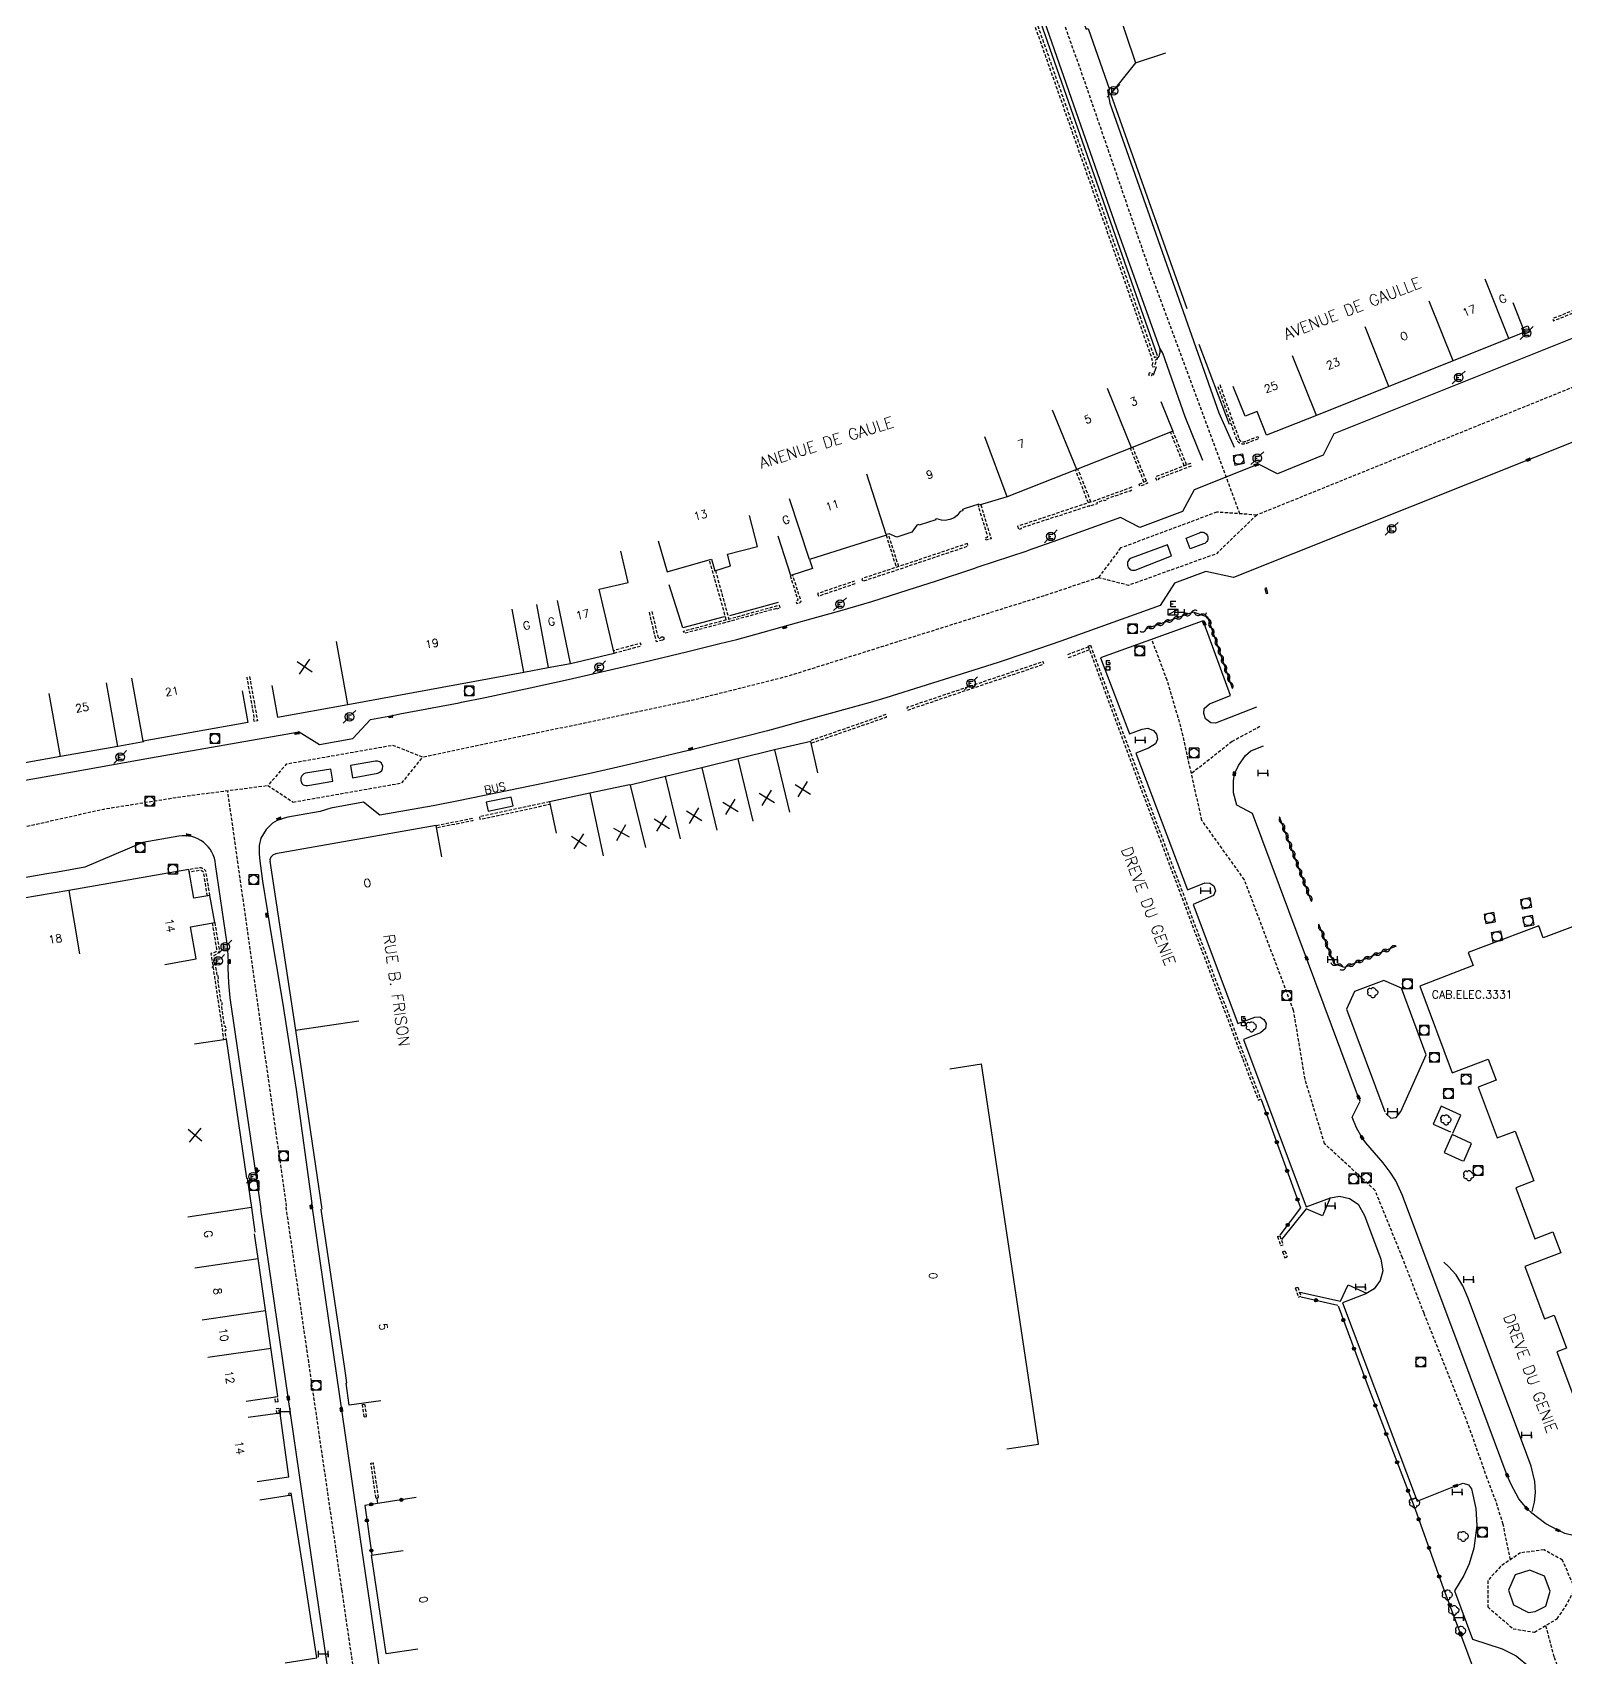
# Model space of a CAD drawing. Header units: millimetres. Extents: x 79000 to 80002, y 144000 to 145000.
# Drawn here: x 79598.5 to 79838, y 144161.6 to 144415.4 of the extents above; entities that cross this region are included whole.
import ezdxf
from ezdxf.enums import TextEntityAlignment as Align

# ---------------------------------------------------------------- set-up
doc = ezdxf.new("R2010")
doc.units = ezdxf.units.MM
doc.linetypes.add('DASHED', pattern=[0.75, 0.5, -0.25])
doc.layers.get('0').update_dxf_attribs({"linetype": 'CONTINUOUS'})
for name, color, linetype in [('W0001', 6, 'DASHED'), ('W0008', 7, 'CONTINUOUS'), ('W0100', 7, 'CONTINUOUS'), ('W0112', 1, 'DASHED'), ('W0300', 7, 'CONTINUOUS'), ('W0310', 3, 'CONTINUOUS'), ('W0322', 7, 'CONTINUOUS'), ('W0400', 7, 'CONTINUOUS'), ('W0412', 7, 'CONTINUOUS'), ('W0420', 7, 'CONTINUOUS'), ('W0430', 7, 'CONTINUOUS'), ('W0471', 7, 'CONTINUOUS'), ('W0984', 7, 'CONTINUOUS'), ('W0989', 7, 'CONTINUOUS'), ('W0991', 7, 'CONTINUOUS'), ('W1102', 7, 'CONTINUOUS'), ('W1474', 7, 'CONTINUOUS')]:
    doc.layers.add(name, color=color, linetype=linetype)
doc.styles.get("Standard").update_dxf_attribs({"font": 'romans.shx', "width": 0.85})

# ---------------------------------------------------------------- blocks, each defined once
blk = doc.blocks.new('t322o')
at = {"color": 0, "linetype": 'Continuous'}
for radius in [0.25, 0.15]:
    blk.add_circle((0, 0), radius, dxfattribs=at)
blk = doc.blocks.new('T471')
for p, q in [((-0.333334, 0.333334), (-0.333334, -0.333334)), ((-0.333334, 0.333334), (0.333334, 0.333334)), ((-0.333334, 0), (0, 0)), ((0.500001, 0.500001), (1.000002, 1.000002)), ((-0.500001, -0.500001), (-1.000002, -1.000002)), ((-0.333334, -0.333334), (0.333334, -0.333334))]:
    blk.add_line(p, q)
blk.add_ellipse((0, 0), major_axis=(0.471405, 0.471405), ratio=1, start_param=5.4977871438, end_param=11.780972451)
blk = doc.blocks.new('T400')
for p, q in [((-0.15, 0.3), (0.15, 0.3)), ((-0.15, -0.25), (-0.15, 0.3)), ((-0.15, 0.15), (0.15, 0.15)), ((-0.15, 0), (0.15, 0)), ((0.15, 0.3), (0.15, -0.25)), ((-0.15, -0.15), (0.15, -0.15)), ((-0.15, -0.25), (-0.15, -0.3)), ((-0.15, -0.3), (0.15, -0.3)), ((0.15, -0.3), (0.15, -0.25))]:
    blk.add_line(p, q)
blk = doc.blocks.new('T420')
for p, q in [((0.75, 0.75), (-0.75, 0.75)), ((-0.75, 0.75), (-0.75, -0.75)), ((0.75, 0.75), (0.75, -0.75)), ((0.75, -0.75), (-0.75, -0.75))]:
    blk.add_line(p, q)
blk.add_ellipse((0, 0), major_axis=(-0.53, 0.53), ratio=1, start_param=3.926991, end_param=10.210176)
blk = doc.blocks.new('t112o')
at = {"color": 0, "linetype": 'Continuous'}
for p, q in [((-0.5, 0.5), (0.5, 0.5)), ((-0.5, -0.5), (-0.5, 0.5)), ((0.5, 0.5), (0.5, -0.5)), ((0.5, -0.5), (-0.5, -0.5))]:
    blk.add_line(p, q, dxfattribs=at)
blk = doc.blocks.new('t991o')
at = {"color": 0, "linetype": 'Continuous'}
for p, q in [((-1, 1), (1, -1)), ((-1, -1), (1, 1))]:
    blk.add_line(p, q, dxfattribs=at)
blk = doc.blocks.new('T300')
for p, q in [((-0.8, 0.51), (-0.86, 0.34)), ((-0.86, 0.34), (-0.86, 0.17)), ((-0.86, 0.17), (-0.74, 0.06)), ((-0.69, 0.63), (-0.8, 0.51)), ((-0.8, -0.06), (-0.74, 0.06)), ((-0.74, 0.06), (-0.69, 0.11)), ((-0.57, 0.69), (-0.69, 0.63)), ((-0.46, 0.69), (-0.57, 0.69)), ((-0.29, 0.63), (-0.46, 0.69)), ((-0.29, 0.63), (-0.17, 0.74)), ((-0.23, 0.57), (-0.29, 0.63)), ((-0.17, 0.74), (-0.06, 0.8)), ((-0.06, 0.8), (0.06, 0.8)), ((0.06, 0.8), (0.23, 0.74)), ((0.23, 0.74), (0.34, 0.63)), ((0.34, 0.63), (0.4, 0.51)), ((0.46, 0.46), (0.34, 0.46)), ((0.4, 0.51), (0.4, 0.46)), ((0.57, 0.4), (0.46, 0.46)), ((0.57, 0.4), (0.69, 0.29)), ((0.69, 0.29), (0.74, 0.17)), ((0.74, 0.06), (0.69, -0.17)), ((0.74, 0.17), (0.74, 0.06)), ((-0.8, -0.17), (-0.8, -0.06)), ((-0.8, -0.23), (-0.8, -0.17)), ((-0.74, -0.34), (-0.8, -0.23)), ((-0.69, -0.4), (-0.74, -0.34)), ((-0.51, -0.46), (-0.69, -0.4)), ((-0.4, -0.46), (-0.51, -0.46)), ((-0.4, -0.46), (-0.34, -0.46)), ((-0.34, -0.46), (-0.34, -0.4)), ((-0.34, -0.51), (-0.34, -0.46)), ((-0.29, -0.63), (-0.34, -0.51)), ((-0.17, -0.74), (-0.29, -0.63)), ((-0.06, -0.8), (-0.17, -0.74)), ((0.06, -0.8), (-0.06, -0.8)), ((0.17, -0.74), (0.06, -0.8)), ((0.23, -0.69), (0.17, -0.74)), ((0.29, -0.46), (0.23, -0.46)), ((0.29, -0.63), (0.23, -0.69)), ((0.46, -0.4), (0.29, -0.46)), ((0.34, -0.51), (0.29, -0.63)), ((0.34, -0.51), (0.34, -0.46)), ((0.57, -0.34), (0.46, -0.4)), ((0.63, -0.29), (0.57, -0.34)), ((0.69, -0.17), (0.63, -0.29))]:
    blk.add_line(p, q)
blk = doc.blocks.new('T430')
at = {"flags": 128}
for points in [[(0.8, 0.8), (-0.8, 0.8)], [(-0.8, 0.8), (-0.8, 0)], [(0.8, 0.8), (-0.8, 0)], [(-0.8, 0), (0.8, 0)], [(-0.4, 2.1), (0.4, 2.1)], [(-0.4, 2.1), (-0.4, 1.3)], [(-0.4, 1.7), (0, 1.7)], [(-0.4, 1.3), (0.4, 1.3)], [(0.8, 0), (0.8, 0.8)]]:
    blk.add_lwpolyline(points, dxfattribs=at)
blk = doc.blocks.new('t310o')
at = {"color": 0, "linetype": 'Continuous'}
for centre, start, end in [((-0.5, 0.38), 216.8699, 323.1304), ((0.5, -0.37), 36.8699, 143.1303)]:
    blk.add_arc(centre, 0.625, start, end, dxfattribs=at)
blk = doc.blocks.new('T412')
for p, q in [((-0.3, 1.2), (0.3, 1.2)), ((-0.3, 1.2), (-0.3, 0.6)), ((-0.3, 0.6), (0.3, 0.6)), ((-0.3, 0.3), (0.3, 0.3)), ((-0.3, -0.3), (-0.3, 0.3)), ((0, 0.9), (0.3, 0.9)), ((0.3, 0.9), (0.3, 0.6)), ((0.3, 0.3), (0.3, -0.3)), ((0.3, -0.3), (-0.3, -0.3))]:
    blk.add_line(p, q)
blk.add_ellipse((0, 0), major_axis=(0.212, 0.212), ratio=1, start_param=5.497787, end_param=11.780972)
blk = doc.blocks.new('T1474')
at = {"color": 0, "linetype": 'Continuous', "flags": 128}
for points in [[(-0.75, -0.5), (-0.75, 0.5)], [(-0.75, 0), (0.75, 0)], [(0.75, 0), (0.75, -0.5), (0.75, 0.5)]]:
    blk.add_lwpolyline(points, dxfattribs=at)

msp = doc.modelspace()

# ---------------------------------------------------------------- linework, layer by layer
at = {"layer": 'W0001'}
msp.add_line((79836.27, 144161.67), (79834.96, 144166.6), dxfattribs=at)
at = {"layer": 'W0001', "flags": 128}
for points in [[(79787.18, 144340.21), (79772.97, 144378.56), (79762.2, 144409.83), (79757.22, 144423.63), (79753.98, 144431), (79750.37, 144440.41), (79746.38, 144449.96), (79737.8, 144471.54), (79729.98, 144492.34), (79731.1, 144497.12), (79732, 144497.84), (79733.91, 144498.39), (79753.64, 144505.17), (79752.73, 144517.15), (79751.01, 144526.89), (79748.29, 144539.55), (79745.5, 144549.66), (79741.71, 144558.59), (79737.11, 144567.07), (79733.32, 144573.84), (79729.26, 144580.6), (79729.26, 144580.6), (79723.87, 144589.8), (79720.84, 144594.7), (79716.64, 144600.33), (79713.1, 144605.34), (79708.38, 144611.45), (79704.21, 144616.49), (79699.64, 144621.61), (79695.85, 144625.7), (79690.83, 144630.62), (79684.67, 144636.25), (79675.05, 144646.34), (79670.48, 144651.59), (79665.76, 144657.43), (79659.16, 144667.19), (79655.69, 144672.57), (79652.33, 144678.59), (79649.13, 144686.4), (79645.96, 144696.16), (79643.23, 144705.94), (79641.57, 144713.27), (79640.79, 144717.98), (79639.8, 144728.36), (79634.67, 144785.51), (79790.46, 144792.49)], [(79789.8, 144340.03), (79783.48, 144333.97), (79769.77, 144329.04), (79765.05, 144330.24)], [(79756.56, 144327.4), (79733.94, 144320.3), (79716.18, 144314.73), (79701.73, 144311.1), (79659.5, 144302.2)], [(79506.57, 144272.74), (79539.13, 144280.28), (79553.26, 144283.13), (79571.21, 144286.82), (79593.09, 144290.4), (79609.62, 144294.1), (79621.77, 144296.05), (79635.31, 144297.79)], [(79638.21, 144232.09), (79629.02, 144296.98)]]:
    msp.add_lwpolyline(points, dxfattribs=at)
at = {"layer": 'W0001'}
for points in [[(80000, 144423.76), (79956.73, 144406.68), (79898.6, 144383.22), (79891.91, 144383.77), (79878.09, 144378.29), (79873.81, 144373.69), (79849.79, 144364.26), (79789.8, 144340.03), (79783.54, 144340.47), (79768.52, 144334.88), (79765.05, 144330.24), (79756.56, 144327.4)], [(79829.45, 144176.87), (79828.3, 144182.38), (79827.18, 144185.93), (79825.81, 144189.56), (79822.52, 144198.84), (79815.93, 144215.35), (79812.57, 144223.99), (79808.29, 144234.55), (79800.4, 144241.82), (79797.35, 144251.9), (79795.56, 144262.64), (79787.87, 144283.07), (79781.23, 144292.34), (79777.96, 144306.93), (79775.79, 144314.23), (79773.4, 144320.62)], [(79790.3, 144307), (79785.94, 144304.64), (79779.59, 144299.64)], [(79671.76, 144000), (79671.65, 144000.79), (79669.74, 144015.64), (79667.13, 144025.52), (79664.59, 144044.8), (79665.17, 144047.38), (79664.26, 144053.52), (79658.93, 144089.61), (79653.9, 144124.12), (79646.89, 144172), (79641.69, 144207.69), (79638.13, 144232.08)], [(79836.72, 144167.64), (79838.06, 144169.55), (79839.51, 144172.3), (79837.57, 144176.81), (79834.68, 144178.39), (79831.01, 144177.93), (79827.89, 144175.81), (79825.89, 144173.6), (79825.9, 144169.48), (79829.86, 144166.07), (79833.2, 144165.55), (79836.72, 144167.64)], [(79837.54, 144158.31), (79836.27, 144161.67)]]:
    msp.add_lwpolyline(points, dxfattribs=at)
at = {"layer": 'W0001', "flags": 128}
msp.add_lwpolyline([(79639.22, 144295.18), (79656.25, 144298.19), (79659.5, 144302.2), (79654.84, 144304.05), (79638.16, 144301.11), (79635.31, 144297.79)], close=True, dxfattribs=at)
at = {"layer": 'W0008'}
for p, q in [((79832.49, 144175.24), (79830.17, 144174.48)), ((79834.73, 144174.28), (79832.49, 144175.24)), ((79830.17, 144174.48), (79829.12, 144172.08)), ((79835.64, 144171.96), (79834.73, 144174.28)), ((79829.12, 144172.08), (79829.93, 144169.82)), ((79829.93, 144169.82), (79832.27, 144168.59)), ((79834.94, 144169.59), (79835.64, 144171.96)), ((79832.27, 144168.59), (79833.3, 144168.76)), ((79833.3, 144168.76), (79834.94, 144169.59))]:
    msp.add_line(p, q, dxfattribs=at)
at = {"layer": 'W0008', "flags": 128}
for points in [[(79749.04, 144502.42), (79736.2, 144498.21), (79733.16, 144497.15), (79732.3, 144496.04), (79732.22, 144494.81), (79736.97, 144482.39), (79741.91, 144468.77), (79746.99, 144455.87), (79753.28, 144441.1), (79760.47, 144422.59), (79763.17, 144415.91), (79763.46, 144416), (79766.77, 144406.49), (79766.48, 144406.4), (79766.83, 144404.37), (79783.89, 144356), (79786.27, 144350.6)], [(79774.2, 144364.35), (79774.41, 144364.63), (79774.53, 144364.85), (79774.68, 144365.27), (79774.71, 144365.43), (79774.7, 144365.78), (79774.63, 144366.07), (79767.92, 144384.81), (79756.3, 144418.03)], [(79781.35, 144348.52), (79778.59, 144355.38), (79775.12, 144365.3), (79774.63, 144366.07)], [(79773.68, 144361.87), (79774.14, 144363.21)], [(79841.54, 144352.35), (79786.17, 144330.26), (79781.84, 144331.22), (79776.95, 144329.36), (79774.7, 144325.9), (79759.2, 144320.34)], [(79588.97, 144297.14), (79598.59, 144298.82), (79604.78, 144299.92), (79616.98, 144302.09), (79640.17, 144306.16), (79643.37, 144304.19), (79648.56, 144305.1), (79651.32, 144308.11), (79654.77, 144308.74), (79655.93, 144308.95), (79665.17, 144310.71), (79665.54, 144310.78), (79669.26, 144311.53), (79676.28, 144313.04), (79682.2, 144314.35), (79687.41, 144315.52), (79694, 144317.05), (79700.91, 144318.7), (79705.92, 144319.94), (79708.56, 144320.61), (79711.39, 144321.38), (79716.96, 144322.91), (79721.05, 144324.05), (79724.67, 144325.08), (79729.65, 144326.54), (79735.36, 144328.32), (79739.6, 144329.69), (79745.6, 144331.68), (79746.29, 144331.91), (79753.92, 144334.46)], [(79759.2, 144320.34), (79753.87, 144318.52), (79749.55, 144317.07), (79746.41, 144316.06), (79739.14, 144313.76), (79731.84, 144311.5), (79729.39, 144310.77), (79726.37, 144309.91), (79719.37, 144307.98), (79715.45, 144306.91), (79713.36, 144306.34), (79709.87, 144305.44), (79702.13, 144303.52), (79694.47, 144301.67), (79689.31, 144300.48), (79685.37, 144299.61), (79679.01, 144298.25), (79678.49, 144298.14), (79665.06, 144295.39), (79661.13, 144294.63), (79652.81, 144293.14), (79650.24, 144295.19), (79645.13, 144294.25), (79643.48, 144293.7), (79638.42, 144292.83), (79637.83, 144292.7), (79636.77, 144292.34), (79636.01, 144291.9), (79635.01, 144290.89), (79634.2, 144289.53), (79633.93, 144288.39), (79633.92, 144287.2), (79633.98, 144286.41), (79634.48, 144282.84), (79635.23, 144278.03), (79635.61, 144275.7), (79637.56, 144263.95), (79639.69, 144250.28), (79642.15, 144232.48)], [(79634.25, 144231.64), (79629.41, 144264.62), (79629.3, 144265.78), (79629.21, 144266.95), (79629.14, 144268.12), (79629.1, 144269.3), (79629.12, 144270.23), (79629.1, 144271.17), (79629.02, 144272.11), (79628.91, 144273.04), (79627.13, 144285.45), (79627.06, 144285.95), (79626.94, 144286.45), (79626.76, 144286.93), (79626.54, 144287.38), (79626.28, 144287.82), (79625.96, 144288.22), (79625.61, 144288.59), (79625.23, 144288.92), (79624.81, 144289.21), (79624.36, 144289.45), (79623.89, 144289.65), (79623.4, 144289.8), (79622.9, 144289.89), (79622.39, 144289.94), (79621.89, 144289.93), (79621.38, 144289.86), (79621.38, 144289.86), (79615.75, 144288.88), (79606.69, 144285.01), (79602.45, 144284.26), (79600.78, 144283.96), (79592.1, 144282.45)]]:
    msp.add_lwpolyline(points, dxfattribs=at)
at = {"layer": 'W0008'}
for points in [[(79970.03, 144419.98), (79914.93, 144397.94), (79887.58, 144386.99), (79885.38, 144383.42), (79880.66, 144381.55), (79876.97, 144382.76), (79845.57, 144370.21), (79801.86, 144352.72), (79800.16, 144349.39), (79793.06, 144346.48), (79790.08, 144347.98), (79780.04, 144343.98), (79778.19, 144340.6), (79771.55, 144338.09), (79768.52, 144339.65), (79757.93, 144335.85), (79753.92, 144334.46)], [(79789.74, 144310), (79783.35, 144307.53), (79782.62, 144307.55), (79781.81, 144308.2), (79781.53, 144309.02), (79781.59, 144309.8), (79782.42, 144310.55), (79785.71, 144311.84), (79781.6, 144323.1), (79781.44, 144323.5), (79765.36, 144317.74), (79769.9, 144305.83), (79771.92, 144306.57), (79772.77, 144306.73), (79773.65, 144306.39), (79774.12, 144305.82), (79774.27, 144305.03), (79773.97, 144304.31), (79772.91, 144303.61), (79770.93, 144302.84), (79778.97, 144281.51), (79781.71, 144282.56), (79782.47, 144282.54), (79783.1, 144282.11), (79783.35, 144281.34), (79783.05, 144280.59), (79779.87, 144279.21), (79786.84, 144260.61), (79789.48, 144261.62), (79790.28, 144261.65), (79790.91, 144261.25), (79791.29, 144260.62), (79791.18, 144259.81), (79790.4, 144259.13), (79787.73, 144258.09), (79797.52, 144232), (79801.34, 144233.4), (79802.71, 144233.65), (79804.3, 144233.28), (79805.64, 144232.4), (79806.62, 144230.64), (79809.19, 144223.8), (79809.49, 144222), (79809.1, 144220.45), (79808.14, 144219.18), (79806.82, 144218.4), (79803.17, 144216.96), (79814.84, 144186.02), (79820.87, 144188.4), (79822.04, 144188.83), (79822.86, 144188.56), (79823.36, 144187.91), (79824.04, 144184.88), (79824.2, 144182.2), (79823.73, 144178.68), (79823, 144176.21), (79822.15, 144174.39), (79820.7, 144172.02), (79823.53, 144164.44), (79828.16, 144162.93), (79830.34, 144161.84), (79832.48, 144160.09)], [(79840.72, 144180.26), (79837.92, 144180.97), (79836.84, 144181.46), (79834.97, 144182.48), (79832.76, 144184.15), (79831.98, 144184.87), (79830.72, 144186.39), (79829.55, 144188.6), (79828.94, 144190.01), (79822.16, 144208.16), (79817.36, 144220.96), (79812.57, 144233.73), (79811.53, 144236.02), (79810.66, 144237.41), (79809.55, 144238.84), (79806.82, 144241.95), (79806.25, 144242.77), (79805.37, 144244.32), (79804.71, 144245.96), (79805.96, 144248.46), (79805.71, 144249.07), (79797.59, 144270.79), (79789.15, 144293.42), (79786.69, 144294.71), (79786.19, 144296.64), (79786.14, 144298.52), (79786.3, 144299.6), (79786.93, 144300.89), (79788.03, 144302.46), (79788.89, 144303.18), (79790.85, 144304)], [(79809.94, 144246.57), (79810.76, 144245.83), (79811.56, 144245.93), (79812.3, 144246.86), (79816.29, 144255.73), (79812.42, 144266.13), (79809.65, 144267.31), (79805.05, 144265.59), (79803.82, 144262.86), (79809.83, 144246.82)], [(79820.44, 144243.5), (79821.7, 144246.27), (79818.59, 144247.68), (79817.38, 144244.9), (79820.06, 144243.67)], [(79822.14, 144239.1), (79823.35, 144241.88), (79820.34, 144243.25), (79819.08, 144240.46), (79821.94, 144239.18)], [(79801.28, 144233.38), (79800.09, 144230.57), (79797.52, 144231.65), (79793.68, 144226.88)], [(79569.99, 144011.4), (79632.9, 144016.41), (79660.25, 144018.63), (79661.93, 144019.42), (79663.61, 144021.55), (79663.93, 144023.36), (79662.83, 144035.73), (79659.64, 144057.44), (79654.09, 144095.22), (79652.32, 144107.45), (79650.29, 144121.32), (79647.05, 144143.54), (79640.61, 144187.57), (79634.17, 144231.63)], [(79642.09, 144232.52), (79648.19, 144190.61), (79649.71, 144180.09), (79654.43, 144147.88), (79657.26, 144128.63), (79662.81, 144090.44), (79664.25, 144080.9), (79669.16, 144047.79), (79667.63, 144045.21), (79670.57, 144025.59), (79673.36, 144022.94), (79677.38, 144020.59), (79680.42, 144020.36), (79705.73, 144022.5), (79751.05, 144026.28), (79758.14, 144026.89), (79761.8, 144025.75), (79764.08, 144022.24), (79772.34, 144000)], [(79832.83, 144184.37), (79833.21, 144185.87), (79833.35, 144187.36), (79833.24, 144189.05), (79832.67, 144191.46), (79831.31, 144195.12), (79822.79, 144217.79), (79821.98, 144219.63), (79820.96, 144221.36), (79819.74, 144222.67), (79819.02, 144223.33)], [(79796.51, 144218.67), (79802.88, 144217.24), (79804.1, 144219.78), (79806.96, 144218.48)]]:
    msp.add_lwpolyline(points, dxfattribs=at)
at = {"layer": 'W0008', "flags": 128}
for points in [[(79778.76, 144336.42), (79780.84, 144337.27, -0.192721), (79781.59, 144337.28, -0.201472), (79782.1, 144336.78, -0.21529), (79782.09, 144336.05, -0.195735), (79781.5, 144335.51), (79779.41, 144334.73)], [(79775.86, 144335.35), (79770.19, 144333.27, 0.204489), (79769.67, 144332.78, 0.195375), (79769.65, 144332.02, 0.189165), (79770.14, 144331.48, 0.211), (79770.81, 144331.44), (79776.49, 144333.63)]]:
    msp.add_lwpolyline(points, format="xyb", close=True, dxfattribs=at)
for points in [[(79645.14, 144300.34), (79641.2, 144299.7), (79640.92, 144299.59), (79640.58, 144299.29), (79640.43, 144298.99), (79640.42, 144298.55), (79640.58, 144298.11), (79640.83, 144297.9), (79641.23, 144297.79), (79641.56, 144297.8), (79645.47, 144298.46)], [(79648.51, 144299), (79652.47, 144299.72), (79652.78, 144299.84), (79653.11, 144300.14), (79653.23, 144300.4), (79653.24, 144300.82), (79653.06, 144301.27), (79652.81, 144301.48), (79652.4, 144301.59), (79652.09, 144301.59), (79648.22, 144300.91)]]:
    msp.add_lwpolyline(points, close=True, dxfattribs=at)
at = {"layer": 'W0100'}
for p, q in [((79741.83, 144253.55), (79746.78, 144254.29)), ((79755.7, 144194.9), (79746.78, 144254.29)), ((79750.76, 144194.16), (79755.7, 144194.9))]:
    msp.add_line(p, q, dxfattribs=at)
at = {"layer": 'W0100', "flags": 128}
for points in [[(79772.4, 144421.68), (79767.67, 144420.07), (79767.67, 144420.07), (79770.87, 144410.63), (79775.61, 144412.24)], [(79829.79, 144373.22), (79831.64, 144368.58), (79829.19, 144367.6), (79820.47, 144364.12), (79810.45, 144360.12), (79799.11, 144355.59), (79791.31, 144352.49), (79789.84, 144356.21), (79787.98, 144355.48), (79786.13, 144360.12)], [(79774.82, 144357.78), (79776.7, 144353.15), (79770.24, 144350.53), (79750.78, 144342.86)], [(79750.78, 144342.86), (79746.43, 144341.55), (79746.37, 144341.71), (79744.22, 144341.03), (79743.81, 144340.91), (79743.87, 144340.7), (79743.46, 144340.57), (79742.98, 144339.95), (79742.51, 144339.61), (79741.84, 144339.35), (79741.13, 144339.19), (79740.55, 144339.2), (79739.79, 144339.44), (79739.61, 144339.38), (79739.62, 144339.35), (79739.64, 144339.28), (79739.64, 144339.28), (79737.05, 144338.46), (79737.02, 144338.55), (79736.67, 144338.44), (79735.92, 144337.33), (79733.58, 144336.59), (79732.36, 144337.1), (79731.92, 144336.96), (79731.94, 144336.9), (79719.92, 144333.06), (79720.38, 144331.66), (79717, 144330.59), (79715.03, 144336.75)], [(79696.3, 144335.99), (79697.66, 144331.18), (79702.2, 144332.46), (79704.6, 144333.14), (79705.11, 144331.33), (79707.58, 144332.1), (79707.12, 144333.9), (79711.79, 144335.1), (79710.54, 144339.94)], [(79635.93, 144313.38), (79636.81, 144308.46), (79647.79, 144310.43), (79675.28, 144315.5), (79679.1, 144316.23), (79682.59, 144316.86), (79689.38, 144318.46), (79689.38, 144318.46), (79687.04, 144328.44), (79691.6, 144329.51), (79690.46, 144334.38)], [(79696.66, 144320.83), (79696.69, 144320.9), (79696.74, 144320.96), (79696.81, 144321), (79696.88, 144321.02), (79696.98, 144321.01), (79697.08, 144320.97), (79697.14, 144320.9), (79697.18, 144320.8), (79697.18, 144320.7), (79697.14, 144320.61), (79697.07, 144320.54), (79696.97, 144320.5)], [(79631.26, 144312.55), (79632.15, 144307.63), (79615.83, 144304.69), (79615.84, 144304.6), (79611.87, 144303.88), (79602.9, 144302.29), (79593.91, 144300.69), (79593.04, 144305.61)], [(79721.24, 144299.78), (79720.11, 144304.66), (79714.44, 144303.34), (79708.75, 144301.94), (79703.08, 144300.55), (79697.41, 144299.19), (79691.91, 144297.83), (79691.82, 144297.87), (79685.62, 144296.58), (79679.3, 144295.25), (79680.33, 144290.36)], [(79662.48, 144286.63), (79661.61, 144291.55), (79636.47, 144287.13), (79636.47, 144287.07), (79636.26, 144287.02), (79636.12, 144286.95), (79635.94, 144286.81), (79635.84, 144286.71), (79635.74, 144286.57), (79635.64, 144286.33), (79635.61, 144286.19), (79635.63, 144285.98), (79635.58, 144285.97), (79639.62, 144259.56), (79643.7, 144231.62)], [(79619.19, 144269.81), (79624.11, 144270.69), (79623.22, 144275.71), (79626.99, 144276.38), (79626.99, 144276.38), (79626.24, 144280.6), (79623.73, 144280.16), (79622.93, 144284.64), (79604.18, 144281.36), (79596.83, 144280.12)], [(79623.81, 144257.41), (79628.76, 144258.14), (79631.98, 144236.47), (79632.06, 144236.47), (79632.75, 144231.85), (79633.27, 144228.02)]]:
    msp.add_lwpolyline(points, dxfattribs=at)
for points in [[(79791.25, 144327.76), (79791.54, 144327.83), (79791.34, 144328.64), (79791.04, 144328.57)], [(79673.33, 144295.98), (79669.4, 144295.16), (79669.69, 144293.77), (79673.62, 144294.59)]]:
    msp.add_lwpolyline(points, close=True, dxfattribs=at)
at = {"layer": 'W0100'}
for points in [[(79865.44, 144285.57), (79834.55, 144273.98), (79833.85, 144275.86), (79822.81, 144271.71), (79823.6, 144269.69), (79815.27, 144266.43), (79820.33, 144252.91), (79825.95, 144255.02), (79827.18, 144251.74), (79824.37, 144250.69), (79827.35, 144242.73), (79830.16, 144243.79), (79833.08, 144236.01), (79830.27, 144234.96), (79833.25, 144227), (79836.06, 144228.06), (79837.29, 144224.78), (79831.67, 144222.67), (79834.74, 144214.48), (79836.27, 144215.05), (79838.2, 144209.9), (79836.68, 144209.33), (79843.17, 144192.01)], [(79652.96, 144201.67), (79648.01, 144201), (79647.54, 144204.45), (79647.64, 144204.46), (79647.32, 144206.73), (79643.64, 144231.61)], [(79631.92, 144201.63), (79636.87, 144202.33), (79633.79, 144223.88), (79633.21, 144227.78)], [(79633.64, 144189.1), (79638.59, 144189.8), (79637.19, 144199.75), (79632.24, 144199.05)], [(79638.01, 144160.77), (79642.95, 144161.52), (79640.71, 144176.15), (79639, 144186.93), (79634.05, 144186.18)], [(79658.74, 144162.9), (79653.8, 144162.16), (79651.5, 144177.55), (79656.44, 144178.29)]]:
    msp.add_lwpolyline(points, dxfattribs=at)
at = {"layer": 'W0112'}
for p, q in [((79763.49, 144341.92), (79761.49, 144347.08)), ((79763.89, 144342.06), (79761.86, 144347.23)), ((79763.44, 144319.55), (79763.82, 144319.69)), ((79790.04, 144248.66), (79790.41, 144248.8)), ((79793.04, 144227.33), (79793.42, 144227.46)), ((79793.04, 144227.33), (79793.53, 144225.92)), ((79793.42, 144227.46), (79793.9, 144226.05)), ((79793.53, 144225.92), (79793.9, 144226.05)), ((79793.83, 144224.96), (79794.21, 144225.1)), ((79793.83, 144224.96), (79794.18, 144224.02)), ((79794.18, 144224.02), (79794.55, 144224.16)), ((79794.21, 144225.1), (79794.55, 144224.16)), ((79795.82, 144219.3), (79796.2, 144219.43)), ((79795.82, 144219.3), (79796.31, 144217.88)), ((79796.2, 144219.43), (79796.69, 144218.01)), ((79796.31, 144217.88), (79796.69, 144218.01)), ((79636.4, 144202.31), (79636.8, 144202.36)), ((79636.9, 144201.53), (79636.51, 144201.48)), ((79636.61, 144200.48), (79637.01, 144200.54)), ((79650.07, 144201.12), (79650.46, 144201.17)), ((79636.74, 144199.69), (79637.13, 144199.75)), ((79650.33, 144199.15), (79650.73, 144199.21)), ((79651.39, 144191.92), (79651.79, 144191.97)), ((79638.95, 144187.26), (79638.56, 144187.21)), ((79638.6, 144186.88), (79639, 144186.93)), ((79652.19, 144186.49), (79652.59, 144186.55))]:
    msp.add_line(p, q, dxfattribs=at)
at = {"layer": 'W0112', "flags": 128}
for points in [[(79754.83, 144418.57), (79773.8, 144364.63), (79774.07, 144364.72), (79774.2, 144364.34), (79773.92, 144364.21), (79773.98, 144364.1), (79774.07, 144364.06), (79773.78, 144363.1), (79773.4, 144363.21), (79773.62, 144363.93), (79773.39, 144364.4), (79773.45, 144364.42), (79754.45, 144418.43)], [(79874.84, 144397.44), (79877.56, 144390.56), (79875.74, 144389.84), (79874.06, 144385.89), (79863, 144381.48), (79858.85, 144383.26), (79857.09, 144379.1), (79853.62, 144377.71), (79851.09, 144378.3), (79850.31, 144376.4), (79846, 144374.67), (79844.8, 144375.2), (79844.3, 144374), (79841.22, 144372.77), (79840.04, 144373.29), (79839.51, 144372.08), (79836.03, 144370.69), (79836.16, 144370.36), (79839.78, 144371.81), (79840.22, 144372.82), (79841.22, 144372.39), (79844.56, 144373.73), (79844.98, 144374.74), (79845.99, 144374.29), (79850.58, 144376.13), (79851.3, 144377.89), (79853.65, 144377.34), (79857.36, 144378.83), (79859.04, 144382.8), (79862.99, 144381.1), (79874.33, 144385.62), (79876.01, 144389.57), (79878.01, 144390.36), (79875.16, 144397.56)], [(79778.47, 144347.72), (79776.32, 144353)], [(79778.84, 144347.86), (79776.69, 144353.15)], [(79772.18, 144345.18), (79770.06, 144350.45)], [(79772.55, 144345.33), (79770.43, 144350.6)], [(79770.28, 144344.36), (79769.86, 144344.2), (79764.35, 144342.21), (79764.35, 144342.21), (79764.35, 144342.21), (79764.35, 144342.21), (79764.35, 144342.21), (79764.35, 144342.21), (79752.54, 144338.3), (79752.44, 144338.27), (79752.6, 144337.77), (79753.04, 144337.92), (79753.02, 144338.03), (79763.65, 144341.49), (79763.68, 144341.41), (79764.9, 144341.83), (79764.9, 144341.83), (79764.85, 144341.98), (79765.99, 144342.42), (79766.04, 144342.29), (79766.48, 144342.45), (79766.43, 144342.6), (79770, 144343.83), (79770.42, 144343.99)], [(79746.68, 144341.63), (79748.28, 144336.32), (79747.53, 144336.1), (79747.41, 144336.48), (79747.78, 144336.59), (79746.3, 144341.51)], [(79731.88, 144336.88), (79733.48, 144331.85)], [(79733.86, 144331.97), (79732.26, 144337)], [(79706.92, 144323.68), (79704.27, 144333.05)], [(79705.22, 144331.36), (79707.31, 144323.78)], [(79716.9, 144330.56), (79718.12, 144326.71), (79717.94, 144326.64), (79717.95, 144326.62), (79717.82, 144326.58), (79717.94, 144326.2), (79718.44, 144326.35), (79718.43, 144326.4), (79718.63, 144326.47), (79718.63, 144326.47), (79717.28, 144330.68)], [(79696.97, 144320.5), (79696, 144320.23), (79694.9, 144324.89)], [(79695.29, 144324.98), (79696.29, 144320.72), (79696.66, 144320.83)], [(79689.38, 144318.46), (79693.63, 144319.6), (79693.52, 144319.99), (79689.28, 144318.84)], [(79632.43, 144314.79), (79633.67, 144307.89), (79633.16, 144307.8), (79633.08, 144308.19), (79633.21, 144308.21), (79632.04, 144314.72)], [(79720.27, 144304.43), (79731.97, 144308.48), (79731.84, 144308.85), (79720.14, 144304.81)], [(79679.3, 144295.25), (79668.33, 144292.9), (79668.41, 144292.51), (79679.38, 144294.86)], [(79661.61, 144291.55), (79667.23, 144292.66), (79667.31, 144292.27), (79661.69, 144291.16)], [(79626.24, 144280.6), (79625.67, 144284.11), (79625.64, 144284.27), (79625.58, 144284.42), (79625.52, 144284.53), (79625.43, 144284.62), (79625.27, 144284.74), (79625.09, 144284.84), (79624.97, 144284.88), (79624.85, 144284.9), (79624.54, 144284.9), (79622.93, 144284.64)], [(79625.85, 144280.53), (79625.28, 144284.04), (79625.25, 144284.16), (79625.22, 144284.25), (79625.2, 144284.29), (79625.16, 144284.32), (79625.05, 144284.4), (79624.92, 144284.47), (79624.86, 144284.49), (79624.82, 144284.5), (79624.57, 144284.5), (79623, 144284.24)], [(79626.59, 144276.32), (79627.27, 144272.24), (79627.29, 144272.08), (79627.29, 144272.03), (79627.26, 144271.98), (79627.22, 144271.91), (79627.14, 144271.81), (79627.07, 144271.74), (79626.97, 144271.68), (79626.4, 144271.54), (79626.87, 144268.44), (79626.97, 144267.78), (79626.97, 144267.78), (79627.37, 144265.09), (79627.57, 144263.69), (79627.57, 144263.69), (79627.84, 144261.88), (79628.13, 144259.87), (79628.13, 144259.87), (79628.36, 144258.09)], [(79626.99, 144276.38), (79627.67, 144272.29), (79627.7, 144272.07), (79627.67, 144271.92), (79627.62, 144271.79), (79627.54, 144271.67), (79627.43, 144271.54), (79627.31, 144271.42), (79627.12, 144271.31), (79626.85, 144271.24), (79627.27, 144268.5), (79627.27, 144268.5), (79627.33, 144268.09), (79627.47, 144268.11), (79627.54, 144267.46), (79627.54, 144267.46), (79627.43, 144267.44), (79627.76, 144265.15), (79627.91, 144264.14), (79628.07, 144264.17), (79628.12, 144263.5), (79628.12, 144263.5), (79628.01, 144263.49), (79628.48, 144260.21), (79628.48, 144260.21), (79628.48, 144260.21), (79628.63, 144260.22), (79628.73, 144259.54), (79628.73, 144259.54), (79628.57, 144259.52), (79628.76, 144258.14)]]:
    msp.add_lwpolyline(points, dxfattribs=at)
for points in [[(79772.95, 144361.87), (79773.06, 144362.27), (79773.45, 144362.17), (79773.33, 144361.76)], [(79779.47, 144348.1), (79773.99, 144345.98), (79773.94, 144345.96), (79774.12, 144345.48), (79774.57, 144345.65), (79774.52, 144345.76), (79779.61, 144347.73)], [(79771.42, 144344.86), (79772.59, 144345.35), (79772.74, 144344.98), (79771.57, 144344.49)], [(79744.59, 144335.57), (79733.67, 144331.91), (79728.1, 144330.08), (79728.22, 144329.7), (79733.79, 144331.53), (79744.71, 144335.19)], [(79721.17, 144327.75), (79721.3, 144327.37), (79727.04, 144329.31), (79726.91, 144329.69)], [(79714.73, 144325.41), (79714.62, 144325.38), (79714.62, 144325.38), (79714.61, 144325.39), (79707.23, 144323.35), (79700.34, 144321.53), (79700.24, 144321.91), (79707.12, 144323.73), (79715.18, 144325.96), (79715.18, 144325.96), (79715.18, 144325.96), (79715.31, 144325.45), (79714.76, 144325.31)], [(79735.26, 144309.57), (79756.56, 144316.74), (79756.43, 144317.12), (79735.13, 144309.95)]]:
    msp.add_lwpolyline(points, close=True, dxfattribs=at)
msp.add_lwpolyline([(79784.02, 144360.39), (79787, 144351.96, 0.095229), (79787.18, 144351.67, 0.10902), (79787.39, 144351.51, 0.111362), (79787.66, 144351.46, 0.087522), (79788.07, 144351.54), (79789.97, 144352.29), (79790.1, 144351.97), (79788.2, 144351.22, -0.087522), (79787.67, 144351.11, -0.111362), (79787.24, 144351.19, -0.10902), (79786.91, 144351.44, -0.095229), (79786.67, 144351.84), (79783.69, 144360.27)], format="xyb", dxfattribs=at)
at = {"layer": 'W0112'}
for points in [[(79763.49, 144319.43), (79760.03, 144318.14)], [(79763.44, 144319.55), (79773.36, 144292.85), (79787.6, 144255.06), (79790.04, 144248.66)], [(79763.82, 144319.69), (79773.73, 144292.99), (79787.97, 144255.2), (79790.41, 144248.8)], [(79763.63, 144318.95), (79760.2, 144317.67)], [(79636.51, 144201.48), (79636.4, 144202.31)], [(79636.74, 144199.69), (79636.61, 144200.48)], [(79636.9, 144201.53), (79636.8, 144202.36)], [(79637.13, 144199.75), (79637.01, 144200.54)], [(79650.33, 144199.15), (79650.07, 144201.12)], [(79650.73, 144199.21), (79650.46, 144201.17)], [(79652.19, 144186.49), (79651.39, 144191.92)], [(79652.59, 144186.55), (79651.79, 144191.97)], [(79638.6, 144186.88), (79638.56, 144187.21)], [(79639, 144186.93), (79638.95, 144187.26)]]:
    msp.add_lwpolyline(points, dxfattribs=at)
at = {"layer": 'W0310'}
msp.add_line((79798.36, 144279.68), (79793.35, 144292.91), dxfattribs=at)
at = {"layer": 'W0310', "flags": 128}
for points in [[(79774.27, 144364.89), (79755.66, 144418.16)], [(79770.87, 144410.63), (79767.09, 144405.95)], [(79767.01, 144405.69), (79778.85, 144372.3)], [(79780.75, 144366.7), (79785.49, 144354.2)], [(79706.6, 144324.11), (79700.11, 144322.4), (79698.01, 144329.1)], [(79707.47, 144324.35), (79715.05, 144326.44)]]:
    msp.add_lwpolyline(points, dxfattribs=at)
at = {"layer": 'W0310'}
for points in [[(79786.01, 144312.94), (79782.13, 144324.08), (79779.84, 144324.83), (79772.44, 144322.19)], [(79811.58, 144272.69), (79803.53, 144269.36), (79801.9, 144269.95), (79799.49, 144276.14)]]:
    msp.add_lwpolyline(points, dxfattribs=at)
at = {"layer": 'W0322'}
for p, q in [((79796.74, 144217.93), (79802.46, 144216.6)), ((79658.49, 144186.56), (79650.43, 144185.35)), ((79650.43, 144185.35), (79651.54, 144177.64)), ((79652.48, 144185.66), (79652.35, 144186.49))]:
    msp.add_line(p, q, dxfattribs=at)
for points in [[(79790.51, 144248.76), (79796.64, 144231.8), (79793.4, 144227.55)], [(79802.5, 144216.51), (79807.37, 144203.45), (79814.53, 144184.74), (79818.73, 144173.06), (79824.1, 144158.67)]]:
    msp.add_lwpolyline(points, dxfattribs=at)
at = {"layer": 'W1102'}
for p, q in [((79623.89, 144222.47), (79633.79, 144223.88)), ((79625.05, 144214.35), (79634.95, 144215.76)), ((79625.89, 144208.47), (79635.79, 144209.89))]:
    msp.add_line(p, q, dxfattribs=at)
at = {"layer": 'W1102', "flags": 128}
for points in [[(79829.19, 144367.6), (79825.49, 144376.89)], [(79820.47, 144364.12), (79816.76, 144373.41)], [(79810.45, 144360.12), (79806.74, 144369.41)], [(79799.11, 144355.59), (79795.4, 144364.87)], [(79770.24, 144350.53), (79766.48, 144359.79)], [(79761.67, 144347.15), (79757.91, 144356.42)], [(79750.78, 144342.86), (79747.29, 144352.24)], [(79731.92, 144336.96), (79728.9, 144346.42)], [(79719.92, 144333.06), (79716.79, 144342.56)], [(79675.28, 144315.5), (79673.44, 144325.33)], [(79677.27, 144326.06), (79679.1, 144316.23)], [(79682.59, 144316.86), (79680.55, 144326.66)], [(79647.79, 144310.43), (79646, 144320.27)], [(79615.83, 144304.69), (79614.06, 144314.54)], [(79602.9, 144302.29), (79601.15, 144312.13)], [(79611.87, 144303.88), (79610.08, 144313.82)], [(79711.14, 144292.22), (79708.75, 144301.94)], [(79714.44, 144303.34), (79716.77, 144293.62)], [(79699.78, 144289.47), (79697.41, 144299.19)], [(79703.08, 144300.55), (79705.43, 144290.83)], [(79685.62, 144296.58), (79687.67, 144286.8)], [(79691.91, 144297.83), (79694.3, 144288.12)], [(79604.18, 144281.36), (79605.87, 144271.5)], [(79639.62, 144259.56), (79649.51, 144261.04)], [(79632.75, 144231.85), (79622.78, 144230.37)]]:
    msp.add_lwpolyline(points, dxfattribs=at)

# ---------------------------------------------------------------- block references
at = {"layer": 'W0112', "rotation": 21.46284523184498}
msp.add_blockref('t112o', (79831.85, 144368.93), dxfattribs=at)
at = {"layer": 'W0300'}
for p in [(79807.95, 144265.41), (79788.99, 144260.08), (79819.39, 144245.54), (79822.96, 144236.83), (79814.49, 144185.69), (79822.08, 144180.48), (79819.61, 144171.34), (79820.61, 144168.93), (79821.69, 144165.7)]:
    msp.add_blockref('T300', p, dxfattribs=at)
at = {"layer": 'W0310'}
for p, rotation in [((79778.15, 144324.23), 199.6439889974137), ((79779.56, 144324.73), 199.6439889974137), ((79780.99, 144324.46), 161.9109748409921), ((79782.23, 144323.8), 109.2074726026503), ((79772.5, 144322.21), 199.6439889974137), ((79773.91, 144322.72), 199.6439889974137), ((79775.32, 144323.22), 199.6439889974137), ((79776.74, 144323.73), 199.6439889974137), ((79782.72, 144322.39), 109.2074726026503), ((79783.21, 144320.97), 109.2074726026503), ((79783.71, 144319.55), 109.2074726026503), ((79784.2, 144318.14), 109.2074726026503), ((79784.69, 144316.72), 109.2074726026503), ((79785.19, 144315.3), 109.2074726026503), ((79785.68, 144313.89), 109.2074726026503), ((79793.76, 144291.84), 110.7239537243231), ((79794.29, 144290.44), 110.7239537243231), ((79794.82, 144289.03), 110.7239537243231), ((79795.35, 144287.63), 110.7239537243231), ((79795.88, 144286.23), 110.7239537243231), ((79796.41, 144284.83), 110.7239537243231), ((79796.94, 144283.42), 110.7239537243231), ((79797.47, 144282.02), 110.7239537243231), ((79798, 144280.62), 110.7239537243231), ((79799.88, 144275.13), 111.2643892239377), ((79800.43, 144273.73), 111.2643892239377), ((79800.97, 144272.33), 111.2643892239377), ((79801.52, 144270.93), 111.2643892239377), ((79807.88, 144271.16), 202.4619986525818), ((79809.27, 144271.73), 202.4619986525818), ((79810.65, 144272.3), 202.4619986525818), ((79802.32, 144269.8), 159.9463438870136), ((79803.72, 144269.44), 202.4619986525818), ((79805.11, 144270.01), 202.4619986525818), ((79806.5, 144270.59), 202.4619986525818)]:
    msp.add_blockref('t310o', p, dxfattribs=dict(at, rotation=rotation))
at = {"layer": 'W0322'}
for p, rotation in [((79791.32, 144246.53), 289.8515129461326), ((79792.93, 144242.06), 289.8515129461326), ((79794.55, 144237.59), 289.8515129461326), ((79796.16, 144233.12), 289.8515129461326), ((79794.62, 144229.14), 232.6663907640416), ((79799.05, 144217.39), 346.9643476129557), ((79803.33, 144214.28), 290.4560558475548), ((79804.99, 144209.83), 290.4560558475548), ((79806.65, 144205.38), 290.4560558475548), ((79808.33, 144200.94), 290.9417338179099), ((79810.03, 144196.5), 290.9417338179099), ((79811.73, 144192.07), 290.9417338179099), ((79813.43, 144187.63), 290.9417338179099), ((79651.44, 144185.5), 188.5715705317229), ((79656.14, 144186.21), 188.5715705317229), ((79650.76, 144183), 278.2392987049789), ((79815.09, 144183.18), 289.7956430501932), ((79651.45, 144178.3), 278.2392987049789), ((79816.7, 144178.71), 289.7956430501932), ((79818.31, 144174.24), 289.7956430501932), ((79819.96, 144169.79), 290.4560558475548), ((79821.62, 144165.34), 290.4560558475548)]:
    msp.add_blockref('t322o', p, dxfattribs=dict(at, rotation=rotation))
at = {"layer": 'W0400'}
for p, rotation in [((79789.72, 144347.86), 109.005323234178), ((79832.25, 144348.65), 111.7029502395739), ((79716.07, 144322.5), 105.4555672734376), ((79781.6, 144323.1), 200.0735473632812), ((79654.5, 144308.54), 99.99591697406112), ((79639.84, 144305.95), 99.94374637702506), ((79701.39, 144303.49), 103.7195400700925), ((79786.3, 144299.6), 171.7567977905274), ((79637.02, 144292.59), 109.3179880244245), ((79622.87, 144290.03), 262.8724529853496), ((79635.15, 144277.51), 190.5689394314422), ((79629.26, 144270.28), 181.0542980568733), ((79797.59, 144270.79), 200.4843978881836), ((79805.71, 144249.07), 201.9553451538086), ((79806.25, 144242.77), 214.9300537109375), ((79633.51, 144237.72), 188.1210951793651), ((79642.08, 144231.98), 6.75299144344945), ((79638.48, 144202.12), 7.657656364273694), ((79646.78, 144200.29), 188.1487041565329), ((79828.94, 144190.01), 203.3036804199218), ((79820.87, 144188.4), 111.5072784423828), ((79831.98, 144184.87), 227.2664031982421), ((79836.84, 144181.46), 245.7777404785156)]:
    msp.add_blockref('T400', p, dxfattribs=dict(at, rotation=rotation))
at = {"layer": 'W0412'}
for p in [(79766.55, 144316.09), (79787.7, 144260.52)]:
    msp.add_blockref('T412', p, dxfattribs=at)
at = {"layer": 'W0420'}
for p, rotation in [((79786.97, 144348.7), 100.6484164616661), ((79831.86, 144279.39), 100.6484164616743), ((79826.18, 144277.11), 100.6484164616712), ((79832.21, 144276.64), 100.6484164616743), ((79827.3, 144274.2), 100.6484164616743)]:
    msp.add_blockref('T420', p, dxfattribs=dict(at, rotation=rotation))
for p in [(79770.38, 144322.25), (79771.49, 144318.81), (79666.75, 144312.55), (79627.01, 144305.11), (79779.98, 144302.84), (79616.81, 144295.3), (79615.34, 144288.09), (79620.45, 144284.7), (79633.06, 144283.06), (79813.33, 144266.78), (79794.49, 144264.96), (79815.96, 144259.54), (79817.55, 144255.3), (79822.48, 144251.87), (79819.74, 144249.66), (79637.74, 144239.92), (79824.37, 144237.63), (79633.12, 144235.28), (79804.92, 144236.31), (79806.9, 144236.46), (79815.42, 144207.71), (79642.82, 144204.07), (79825.05, 144181.13)]:
    msp.add_blockref('T420', p, dxfattribs=at)
at = {"layer": 'W0430'}
msp.add_blockref('T430', (79776.73, 144324.46), dxfattribs=at)
at = {"layer": 'W0471'}
for p in [(79767.42, 144406.29), (79831.97, 144368.46), (79821.35, 144361.52), (79789.88, 144348.91), (79757.63, 144336.69), (79810.87, 144337.88), (79724.69, 144326.1), (79687.06, 144316.25), (79745.16, 144313.74), (79648.04, 144308.51), (79612.23, 144302.23), (79627.53, 144270.38), (79628.64, 144272.6), (79632.98, 144236.69)]:
    msp.add_blockref('T471', p, dxfattribs=at)
at = {"layer": 'W0991'}
for p, rotation in [((79641.05, 144316.33), 10.27013778292097), ((79713.25, 144295.84), 13.62929021294215), ((79718.88, 144297.19), 13.24820903493374), ((79701.9, 144293.07), 13.6684000733544), ((79707.58, 144294.44), 13.71260763207085), ((79690.53, 144290.45), 15.83037890399431), ((79696.83, 144291.83), 12.91340664104143), ((79683.9, 144289.07), 11.87899315781791), ((79623.91, 144243.17), 274.8447199370908)]:
    msp.add_blockref('t991o', p, dxfattribs=dict(at, rotation=rotation))
at = {"layer": 'W1474'}
for p in [(79777.74, 144324.83), (79771.6, 144304.88), (79790.79, 144299.72), (79781.83, 144281.34), (79801.66, 144270.6), (79811.04, 144246.86), (79801.29, 144232.13), (79822.92, 144220.62), (79806.04, 144219.46), (79638.01, 144200.02), (79831.99, 144196.33), (79821.12, 144187.43), (79821.37, 144167.83), (79643.97, 144162.15)]:
    msp.add_blockref('T1474', p, dxfattribs=at)

# ---------------------------------------------------------------- texts
at = {"layer": 'W0984'}
msp.add_text('BUS', height=1.25, rotation=11.825, dxfattribs=at).set_placement((79670.77, 144297.37), align=Align.MIDDLE)
msp.add_text('CAB.ELEC.3331', height=1.25, dxfattribs=at).set_placement((79823.47, 144265.14), align=Align.MIDDLE)
at = {"layer": 'W0989'}
for s, rotation, p in [('AVENUE DE GAULLE', 21.24, (79804.74, 144372.31)), ('ANENUE DE GAULE', 17.4153, (79722.55, 144351.36)), ('DREVE DU GENIE', 290.7239, (79772.88, 144278.95)), ('RUE B. FRISON', 278.0638, (79655.42, 144265.8)), ('DREVE DU GENIE', 290.5812, (79832.56, 144206))]:
    msp.add_text(s, height=1.75, rotation=rotation, dxfattribs=at).set_placement(p, align=Align.MIDDLE)
at = {"layer": 'W0991'}
for s, rotation, p in [('17', 21.33, (79823, 144371.95)), ('G', 21.33, (79828.21, 144373.79)), ('O', 21.33, (79812.81, 144367.97)), ('23', 21.33, (79801.71, 144363.68)), ('25', 21.33, (79792.02, 144360)), ('3', 21.942, (79770.58, 144357.77)), ('5', 21.942, (79763.4, 144355.01)), ('7', 21.942, (79753.03, 144351.15)), ('9', 17.6059, (79738.7, 144346.36)), ('11', 17.6059, (79723.49, 144341.55)), ('13', 15.3429, (79702.88, 144340.03)), ('G', 17.6059, (79716.24, 144339.27)), ('17', 13.2132, (79684.47, 144324.49)), ('G', 10.0755, (79675.71, 144322.79)), ('G', 10.0755, (79679.59, 144323.39)), ('19', 10.0755, (79660.93, 144319.96)), ('21', 10.0755, (79620.31, 144312.49)), ('25', 10.0755, (79606.27, 144309.96)), ('O', 9.9814, (79650.83, 144282.55)), ('14', 280.0685, (79620.01, 144275.93)), ('18', 9.6073, (79602.09, 144273.84)), ('G', 280.0685, (79625.98, 144227.73)), ('0', 90, (79739.24, 144221.21)), ('8', 278.0269, (79627.44, 144218.78)), ('5', 278.1285, (79653.33, 144213.24)), ('10', 278.0255, (79628.39, 144212)), ('12', 278.027, (79629.33, 144205.37)), ('14', 278.0283, (79630.88, 144194.34)), ('0', 278.5018, (79659.61, 144170.62))]:
    msp.add_text(s, height=1.25, rotation=rotation, dxfattribs=at).set_placement(p, align=Align.MIDDLE)

doc.saveas('drawing.dxf')
